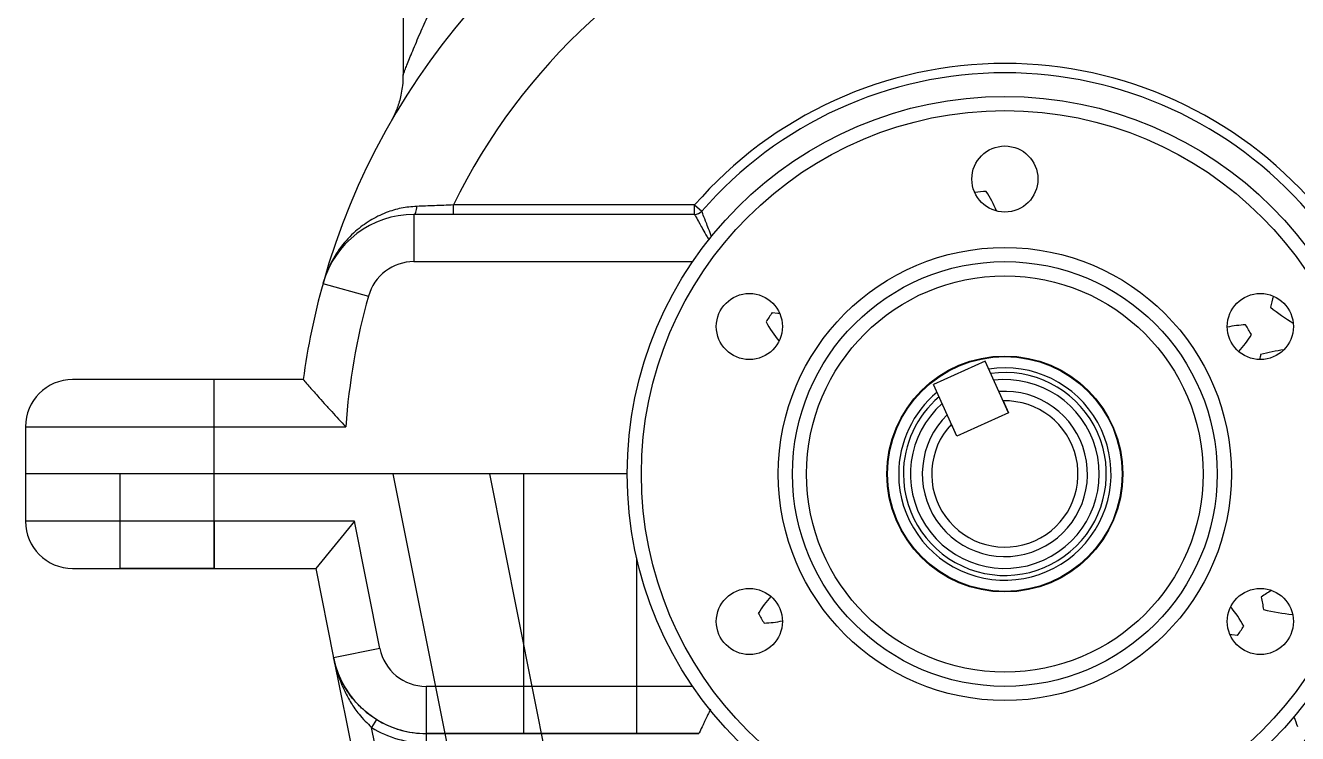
# Model space of a CAD drawing. Header units: millimetres. Extents: x 15 to 1184, y 5 to 836.
# Drawn here: x 306.1 to 360, y 373.5 to 403.5 of the extents above; entities that cross this region are included whole.
import ezdxf

# ---------------------------------------------------------------- set-up
doc = ezdxf.new("R2010")
doc.units = ezdxf.units.MM

msp = doc.modelspace()

# ---------------------------------------------------------------- linework, layer by layer
at = {"color": 7, "linetype": 'Continuous', "lineweight": 25}
for p, q in [((322.081, 419.676), (322.081, 401.383)), ((324.213, 395.476), (324.213, 395.876)), ((334.435, 395.876), (324.213, 395.876)), ((334.435, 395.876), (334.737, 395.614)), ((334.435, 395.476), (334.435, 395.876)), ((322.541, 395.476), (322.541, 393.476)), ((334.435, 395.476), (322.541, 395.476)), ((322.541, 393.476), (334.352, 393.476)), ((318.688, 392.553), (320.614, 392.014)), ((346.748, 389.255), (344.559, 388.271)), ((347.732, 387.066), (346.748, 389.255)), ((314.081, 388.476), (308.081, 388.476)), ((314.081, 386.476), (314.081, 388.476)), ((317.848, 388.476), (314.081, 388.476)), ((345.543, 386.082), (344.559, 388.271)), ((347.503, 387.575), (347.732, 387.066)), ((347.732, 387.066), (345.543, 386.082)), ((347.732, 387.066), (345.543, 386.082)), ((345.543, 386.082), (345.314, 386.591)), ((306.081, 386.476), (306.081, 384.476)), ((306.081, 386.476), (314.081, 386.476)), ((314.081, 384.476), (314.081, 386.476)), ((314.081, 386.476), (319.652, 386.476)), ((314.081, 384.476), (306.081, 384.476)), ((314.081, 384.476), (306.081, 384.476)), ((306.081, 384.476), (306.081, 382.476)), ((306.081, 384.476), (306.081, 382.476)), ((310.081, 384.476), (310.081, 380.476)), ((310.081, 384.476), (310.081, 380.476)), ((314.081, 380.476), (314.081, 384.476)), ((314.081, 380.476), (314.081, 384.476)), ((331.581, 384.476), (314.081, 384.476)), ((314.081, 382.476), (314.081, 384.476)), ((331.581, 384.476), (314.081, 384.476)), ((314.081, 382.476), (314.081, 384.476)), ((332.217, 331.691), (321.66, 384.476)), ((329.5, 345.276), (321.66, 384.476)), ((325.739, 384.476), (336.139, 332.476)), ((325.739, 384.476), (334.781, 339.267)), ((327.181, 384.476), (327.181, 373.476)), ((327.181, 384.476), (327.181, 373.476)), ((314.081, 382.476), (306.081, 382.476)), ((314.081, 382.476), (306.081, 382.476)), ((314.081, 382.476), (314.081, 380.476)), ((320.02, 382.476), (314.081, 382.476)), ((314.081, 382.476), (314.081, 380.476)), ((320.02, 382.476), (314.081, 382.476)), ((320.02, 382.476), (318.381, 380.476)), ((320.02, 382.476), (318.381, 380.476)), ((321.099, 377.084), (320.02, 382.476)), ((321.099, 377.084), (320.02, 382.476)), ((331.981, 373.476), (331.981, 380.921)), ((331.981, 373.476), (331.981, 380.921)), ((308.081, 380.476), (314.081, 380.476)), ((308.081, 380.476), (314.081, 380.476)), ((314.081, 380.476), (310.09, 380.476)), ((314.081, 380.476), (310.09, 380.476)), ((314.081, 380.476), (318.381, 380.476)), ((314.081, 380.476), (318.381, 380.476)), ((318.381, 380.476), (319.137, 376.691)), ((318.381, 380.476), (319.137, 376.691)), ((321.099, 377.084), (319.137, 376.691)), ((321.099, 377.084), (319.137, 376.691)), ((319.137, 376.691), (329.42, 325.28)), ((319.137, 376.691), (324.219, 351.285)), ((323.06, 375.476), (323.06, 373.476)), ((323.06, 375.476), (323.06, 373.476)), ((334.352, 375.476), (323.06, 375.476)), ((334.352, 375.476), (323.06, 375.476)), ((320.959, 374.072), (320.749, 373.731)), ((320.959, 374.072), (320.749, 373.731)), ((330.4, 325.476), (320.749, 373.731)), ((325.539, 349.783), (320.749, 373.731)), ((323.06, 373.476), (334.619, 373.476)), ((334.619, 373.476), (323.06, 373.476)), ((323.06, 373.476), (323.06, 373.076)), ((323.06, 373.476), (323.06, 373.076)), ((334.619, 373.476), (323.06, 373.476)), ((323.06, 373.476), (334.619, 373.476)), ((331.981, 373.476), (327.181, 373.476)), ((331.981, 373.476), (327.181, 373.476))]:
    msp.add_line(p, q, dxfattribs=at)
at = {"color": 7, "linetype": 'Continuous', "lineweight": 25, "flags": 128}
for points in [[(322.541, 395.476), (322.563, 395.482), (322.585, 395.501), (322.605, 395.532), (322.623, 395.574), (322.639, 395.625), (322.652, 395.684), (322.661, 395.75), (322.666, 395.819)], [(337.727, 391.324), (337.965, 391.297), (338.038, 391.286)], [(357.434, 377.627), (357.196, 377.655), (357.123, 377.666)]]:
    msp.add_lwpolyline(points, dxfattribs=at)
at = {"color": 7, "linetype": 'Continuous', "lineweight": 25}
for centre, radius in [((347.581, 384.476), 16), ((347.581, 384.476), 15.4), ((347.581, 396.976), 1.4), ((347.581, 384.476), 9.6), ((347.581, 384.476), 9), ((347.581, 384.476), 8.4), ((336.755, 390.726), 1.4), ((358.406, 390.726), 1.4), ((347.581, 384.476), 5), ((347.581, 384.476), 4.974), ((336.755, 378.226), 1.4), ((358.406, 378.226), 1.4)]:
    msp.add_circle(centre, radius, dxfattribs=at)
for centre, radius, start, end in [((347.581, 384.476), 30, 111.0525, 164.3815), ((347.581, 384.476), 26, 111.0525, 153.9942), ((347.581, 384.476), 17.4, 40.9327, 139.0673), ((347.581, 384.476), 17, 40.9327, 139.0673), ((347.581, 384.476), 12, 93.7715, 96.0618), ((343.055, 393.978), 4.48, 21.5387, 33.4914), ((322.541, 391.476), 4, 90, 164.3815), ((334.435, 395.876), 0.4, 270, 319.0673), ((322.541, 391.476), 2, 90, 164.3815), ((347.581, 384.476), 30, 164.3815, 172.3377), ((347.581, 384.476), 28, 164.3815, 175.904), ((387.581, 384.476), 29.6, 165.2479, 166.1941), ((365.884, 400.652), 11.52, 232.2797, 238.1134), ((347.581, 384.476), 12, 145.2001, 147.4903), ((341.425, 393.013), 4.48, 207.7705, 220.3842), ((357.943, 386.318), 4.48, 92.0562, 102.0664), ((347.581, 384.476), 12, 29.4858, 31.7761), ((354.178, 392.676), 4.48, 317.7476, 329.2057), ((361.216, 378.367), 11.52, 99.0507, 104.0592), ((387.581, 384.476), 29.6, 170.1448, 170.569), ((347.581, 384.476), 4.5, 180, 98.7363), ((347.581, 384.476), 4.3, 180, 97.9977), ((308.081, 386.476), 2, 90, 180), ((347.581, 384.476), 4, 131.66, 96.7447), ((347.581, 384.476), 4.5, 129.6684, 180), ((347.581, 384.476), 4.3, 130.407, 180), ((347.581, 384.476), 3.5, 134.2534, 94.1513), ((347.581, 384.476), 3.1, 136.9763, 91.4284), ((308.081, 382.476), 2, 180, 270), ((308.081, 382.476), 2, 180, 270), ((364.895, 369.718), 11.52, 121.477, 124.0592), ((340.983, 376.276), 4.48, 137.7476, 149.2057), ((387.581, 384.476), 29.6, 190.1448, 191.1941), ((347.581, 384.476), 12, 209.4858, 211.7761), ((353.736, 375.939), 4.48, 27.7705, 40.3842), ((361.08, 389.967), 11.52, 257.2797, 263.491), ((337.219, 382.634), 4.48, 272.0562, 282.0664), ((347.581, 384.476), 12, 325.2001, 327.4903), ((323.06, 377.476), 2, 191.3099, 270), ((323.06, 377.476), 2, 191.3099, 270), ((323.06, 377.476), 4, 191.3099, 270), ((323.06, 377.476), 4, 191.3099, 270), ((387.581, 384.476), 29.6, 200.353, 201.1941), ((323.06, 377.476), 4.4, 238.324, 270), ((323.06, 377.476), 4.4, 238.324, 270), ((323.06, 377.476), 4, 238.324, 270), ((323.06, 377.476), 4, 238.324, 270), ((347.581, 384.476), 17, 277.9281, 319.6798), ((347.581, 384.476), 17, 277.9281, 319.6798), ((347.581, 384.476), 17, 279.9282, 319.6798), ((347.581, 384.476), 17, 279.9282, 319.6798)]:
    msp.add_arc(centre, radius, start, end, dxfattribs=at)
for points, knots in [([(322.082, 401.383), (322.082, 401.384), (322.084, 401.389), (322.12, 401.484), (322.183, 401.646), (322.263, 401.848), (322.354, 402.078), (322.535, 402.52), (322.795, 403.133), (323.146, 403.912), (323.653, 404.973), (324.401, 406.401), (325.288, 407.88), (326.106, 409.095), (326.753, 409.985), (327.429, 410.845), (328.136, 411.675), (328.889, 412.487), (329.823, 413.41), (330.752, 414.225), (331.651, 414.924), (332.322, 415.403), (332.977, 415.835), (333.395, 416.082), (333.605, 416.207)], [0, 0, 0, 0, 0.0123221, 0.0382368, 0.0650516, 0.0757511, 0.1009168, 0.1261024, 0.1780889, 0.2251417, 0.2722178, 0.368182, 0.4717124, 0.5241726, 0.5766297, 0.6259924, 0.6753496, 0.7256719, 0.7759836, 0.8519954, 0.8909446, 0.9298862, 0.9648069, 1, 1, 1, 1]), ([(322.076, 401.383), (322.077, 401.325), (322.08, 401.15), (322.051, 400.866), (321.997, 400.545), (321.923, 400.255), (321.839, 400.004), (321.756, 399.796), (321.682, 399.636), (321.629, 399.533), (321.602, 399.483), (321.595, 399.469)], [0, 0, 0, 0, 0.087141, 0.263077, 0.427347, 0.577792, 0.7116, 0.825256, 0.914774, 0.976669, 1, 1, 1, 1]), ([(322.666, 395.819), (322.442, 395.799), (321.985, 395.76), (321.314, 395.551), (320.658, 395.227), (320.004, 394.739), (319.417, 394.102), (318.963, 393.351), (318.761, 392.813), (318.689, 392.554), (318.688, 392.553)], [0, 0, 0, 0, 0.107184, 0.218109, 0.352492, 0.490591, 0.663739, 0.841574, 0.999055, 1, 1, 1, 1]), ([(324.213, 395.876), (323.945, 395.866), (323.42, 395.846), (322.914, 395.828), (322.666, 395.819)], [0, 0, 0, 0, 0.510375, 1, 1, 1, 1]), ([(334.435, 395.476), (334.435, 395.476), (334.435, 395.476), (334.475, 395.403), (334.617, 395.145), (334.789, 394.838), (334.924, 394.599), (335.017, 394.438), (335.045, 394.389)], [0, 0, 0, 0, 0.002517, 0.282675, 0.564644, 0.736845, 0.920825, 1, 1, 1, 1]), ([(335.154, 394.541), (335.145, 394.564), (335.088, 394.708), (334.999, 394.936), (334.872, 395.263), (334.767, 395.537), (334.738, 395.614), (334.737, 395.614), (334.737, 395.614)], [0, 0, 0, 0, 0.037768, 0.229814, 0.409609, 0.704277, 0.997367, 1, 1, 1, 1]), ([(317.848, 388.476), (317.862, 388.461), (317.888, 388.43), (318.061, 388.233), (318.257, 388.011), (318.475, 387.767), (318.744, 387.467), (319.139, 387.031), (319.452, 386.691), (319.651, 386.477), (319.652, 386.476)], [0, 0, 0, 0, 0.149114, 0.29767, 0.396328, 0.497825, 0.628248, 0.76239, 0.998918, 1, 1, 1, 1]), ([(320.959, 374.072), (320.847, 374.146), (320.621, 374.295), (320.273, 374.594), (319.93, 374.964), (319.588, 375.458), (319.309, 376.031), (319.182, 376.467), (319.138, 376.69), (319.137, 376.691)], [0, 0, 0, 0, 0.112021, 0.224278, 0.390636, 0.557318, 0.777789, 0.998431, 1, 1, 1, 1]), ([(319.137, 376.691), (319.138, 376.69), (319.187, 376.445), (319.314, 375.963), (319.57, 375.324), (319.874, 374.768), (320.234, 374.238), (320.563, 373.915), (320.749, 373.731)], [0, 0, 0, 0, 0.001657, 0.224965, 0.448169, 0.615182, 0.781992, 1, 1, 1, 1]), ([(320.959, 374.072), (320.847, 374.146), (320.621, 374.295), (320.273, 374.594), (319.93, 374.964), (319.588, 375.458), (319.309, 376.031), (319.182, 376.467), (319.138, 376.69), (319.137, 376.691)], [0, 0, 0, 0, 0.112021, 0.224278, 0.390636, 0.557318, 0.777789, 0.998431, 1, 1, 1, 1]), ([(319.137, 376.691), (319.138, 376.69), (319.187, 376.445), (319.314, 375.963), (319.57, 375.324), (319.874, 374.768), (320.234, 374.238), (320.563, 373.915), (320.749, 373.731)], [0, 0, 0, 0, 0.001657, 0.224965, 0.448169, 0.615182, 0.781992, 1, 1, 1, 1]), ([(335.105, 374.505), (335.068, 374.428), (334.943, 374.17), (334.786, 373.834), (334.645, 373.533), (334.628, 373.495), (334.619, 373.476)], [0, 0, 0, 0, 0.128493, 0.425834, 0.712724, 1, 1, 1, 1]), ([(335.105, 374.505), (335.068, 374.428), (334.943, 374.17), (334.786, 373.834), (334.645, 373.533), (334.628, 373.495), (334.619, 373.476)], [0, 0, 0, 0, 0.128493, 0.425834, 0.712724, 1, 1, 1, 1])]:
    msp.add_open_spline(points, degree=3, knots=knots, dxfattribs=at)

doc.saveas('drawing.dxf')
